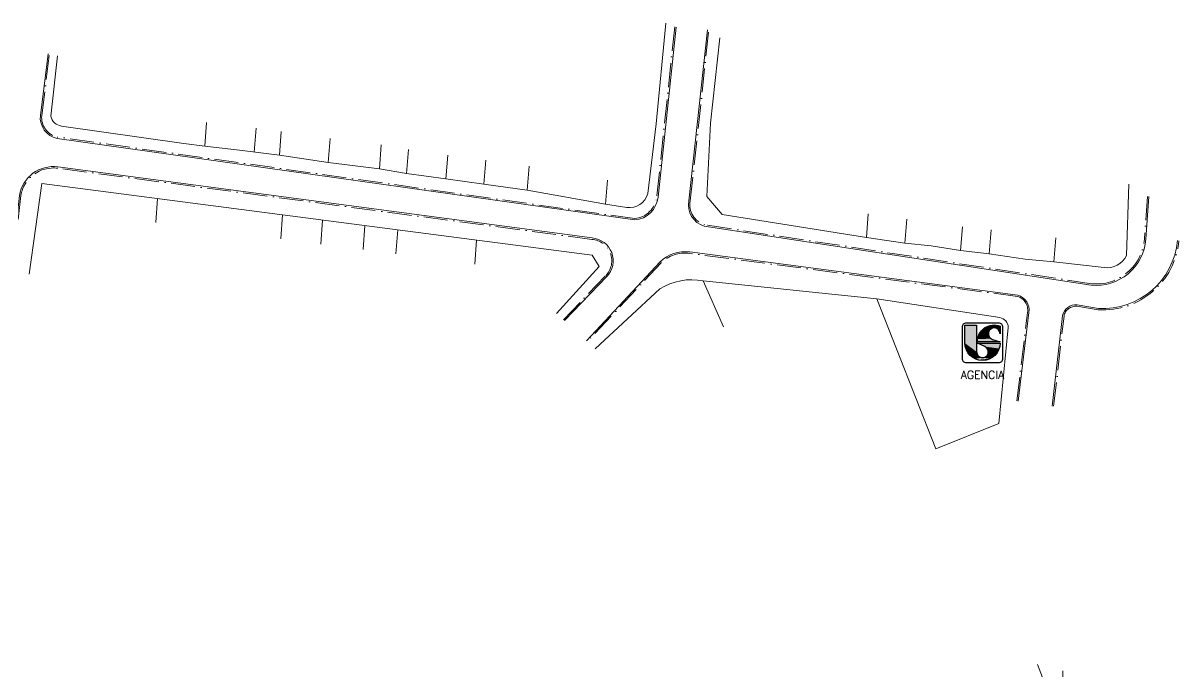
# Model space of a CAD drawing. Header units: metres. Extents: x 359101 to 360669, y 7352318 to 7353133.
# Drawn here: x 359481.7 to 359770.5, y 7352861.4 to 7353023.4 of the extents above; entities that cross this region are included whole.
import ezdxf
from ezdxf.enums import TextEntityAlignment as Align

# ---------------------------------------------------------------- set-up
doc = ezdxf.new("R2010")
doc.units = ezdxf.units.M
doc.header["$LTSCALE"] = 2.5
doc.linetypes.add('AVT-LIN-GUIA DE RUA', pattern=[1.44, 0.96, -0.24, 0, -0.24])
doc.layers.add('ATRIBUTO', color=7, linetype='Continuous')
doc.layers.add('SIMBOLOS', color=2, linetype='Continuous')
for name, color, linetype, lineweight, true_color in [('AVT-LT-URB-DIVISA TERRENO OU AL PREDIAL', 251, 'Continuous', 13, 0x5c5c5c), ('AVT-LT-VIA-GUIA', 8, 'AVT-LIN-GUIA DE RUA', 15, 0x6e6e6e), ('AVT-LT-VIA-SARJETA', 253, 'Continuous', 0, 0xa6a6a6)]:
    doc.layers.add(name, color=color, linetype=linetype, lineweight=lineweight, true_color=true_color)
doc.styles.add('SABESP', font='ROMANS.shx', dxfattribs={"height": 2})

# ---------------------------------------------------------------- blocks, each defined once
blk = doc.blocks.new('*U64')
at = {"layer": 'SIMBOLOS', "color": 150, "linetype": 'Continuous'}
for points in [[(-4.38, -0.07), (-1.46, 4.45), (-4.38, 4.45)], [(-1.46, 4.45), (-4.38, -0.07), (-1.46, -2.26)], [(0.01, 3.28), (-0.43, 2.78), (1.68, 3.03)], [(1.68, 3.03), (-0.43, 2.78), (1.52, 2.68)], [(0.53, 3.7), (0.01, 3.28), (2.57, 3.68)], [(2.57, 3.68), (0.01, 3.28), (2.22, 3.54)], [(2.22, 3.54), (0.01, 3.28), (1.91, 3.32)], [(1.91, 3.32), (0.01, 3.28), (1.68, 3.03)], [(1.11, 4.04), (0.53, 3.7), (2.94, 3.72)], [(2.94, 3.72), (0.53, 3.7), (2.57, 3.68)], [(1.74, 4.28), (1.11, 4.04), (4.38, 4.19)], [(4.38, 4.19), (1.11, 4.04), (2.94, 3.72)], [(2.4, 4.42), (1.74, 4.28), (3.73, 4.37)], [(3.73, 4.37), (1.74, 4.28), (4.38, 4.19)], [(3.07, 4.45), (2.4, 4.42), (3.73, 4.37)], [(4.38, 4.19), (2.94, 3.72), (3.32, 3.67)], [(4.38, 4.19), (3.32, 3.67), (3.66, 3.52)], [(4.38, 4.19), (3.66, 3.52), (3.96, 3.29)], [(4.38, 4.19), (3.96, 3.29), (4.19, 2.99)], [(4.38, 4.19), (4.19, 2.99), (4.33, 2.64)], [(4.38, 4.19), (4.33, 2.64), (4.38, 2.26)], [(-1.21, 0.94), (-1.27, 0.27), (2.48, 0.87)], [(2.48, 0.87), (-1.27, 0.27), (4.38, 0.27)], [(-1.05, 1.59), (-1.21, 0.94), (1.63, 1.58)], [(1.63, 1.58), (-1.21, 0.94), (1.85, 1.27)], [(1.85, 1.27), (-1.21, 0.94), (2.14, 1.03)], [(2.14, 1.03), (-1.21, 0.94), (2.48, 0.87)], [(-0.79, 2.21), (-1.05, 1.59), (1.5, 1.93)], [(1.5, 1.93), (-1.05, 1.59), (1.63, 1.58)], [(-0.43, 2.78), (-0.79, 2.21), (1.52, 2.68)], [(1.52, 2.68), (-0.79, 2.21), (1.46, 2.31)], [(1.46, 2.31), (-0.79, 2.21), (1.5, 1.93)], [(-4.38, -0.07), (-4.33, -0.76), (-1.46, -2.26)], [(-4.33, -0.76), (-4.17, -1.43), (-1.46, -2.26)], [(-4.17, -1.43), (-3.9, -2.06), (-1.46, -2.26)], [(-3.9, -2.06), (-3.54, -2.65), (-1.46, -2.26)], [(-1.46, -2.26), (-3.54, -2.65), (-1.41, -2.65)], [(-3.54, -2.65), (-3.1, -3.17), (-1.41, -2.65)], [(-1.41, -2.65), (-3.1, -3.17), (-1.26, -3.01)], [(4.33, -0.76), (4.38, -0.07), (-1.27, -0.07)], [(-1.27, -0.07), (0.61, -0.94), (4.33, -0.76)], [(4.33, -0.76), (0.61, -0.94), (4.17, -1.43)], [(0.61, -0.94), (0.94, -1.15), (4.17, -1.43)], [(0.94, -1.15), (1.2, -1.43), (4.17, -1.43)], [(1.2, -1.43), (1.38, -1.78), (3.9, -2.06)], [(4.17, -1.43), (1.2, -1.43), (3.9, -2.06)], [(1.43, -2.55), (1.3, -2.92), (3.54, -2.65)], [(3.54, -2.65), (1.3, -2.92), (3.1, -3.17)], [(1.38, -1.78), (1.46, -2.16), (3.9, -2.06)], [(1.46, -2.16), (1.43, -2.55), (3.54, -2.65)], [(3.9, -2.06), (1.46, -2.16), (3.54, -2.65)], [(-1.26, -3.01), (-3.1, -3.17), (-1.01, -3.31)], [(-3.1, -3.17), (-2.57, -3.62), (-1.01, -3.31)], [(-1.01, -3.31), (-2.57, -3.62), (-0.7, -3.54)], [(-0.7, -3.54), (-2.57, -3.62), (-0.34, -3.68)], [(-2.57, -3.62), (-1.99, -3.98), (-0.34, -3.68)], [(-0.34, -3.68), (-1.99, -3.98), (0.05, -3.72)], [(0.05, -3.72), (-1.99, -3.98), (1.99, -3.98)], [(-1.99, -3.98), (-1.35, -4.24), (1.99, -3.98)], [(1.99, -3.98), (-1.35, -4.24), (1.35, -4.24)], [(-1.35, -4.24), (-0.69, -4.4), (1.35, -4.24)], [(1.35, -4.24), (-0.69, -4.4), (0.69, -4.4)], [(-0.69, -4.4), (0, -4.45), (0.69, -4.4)], [(0.43, -3.66), (0.05, -3.72), (1.99, -3.98)], [(0.79, -3.49), (0.43, -3.66), (2.57, -3.62)], [(2.57, -3.62), (0.43, -3.66), (1.99, -3.98)], [(1.08, -3.24), (0.79, -3.49), (2.57, -3.62)], [(1.3, -2.92), (1.08, -3.24), (3.1, -3.17)], [(3.1, -3.17), (1.08, -3.24), (2.57, -3.62)]]:
    blk.add_solid(points, dxfattribs=at)
blk = doc.blocks.new('SBC056')
at = {"layer": 'SIMBOLOS', "color": 150}
for points in [[(-4, 5), (4, 5, -0.414214), (5, 4), (5, -4, -0.414214), (4, -5), (-4, -5, -0.414214), (-5, -4), (-5, 4, -0.414214)], [(-4.38, 4.45), (-1.46, 4.45), (-1.46, -2.26, 1.827962), (0.61, -0.94), (-1.27, -0.07), (4.38, -0.07, -1), (-4.38, -0.07)], [(4.38, 2.26, 1.970818), (2.48, 0.87), (4.38, 0.27), (-1.27, 0.27, -0.522877), (4.38, 4.19)]]:
    blk.add_lwpolyline(points, format="xyb", close=True, dxfattribs=at)
at = {"layer": 'SIMBOLOS', "color": 150, "linetype": 'Continuous'}
blk.add_blockref('*U64', (0, 0), dxfattribs=at)
at = {"layer": 'ATRIBUTO', "style": 'SABESP', "flags": 1}
blk.add_attdef('CODIGO', text='', height=1, dxfattribs=at).set_placement((0, 0), align=Align.MIDDLE)
at = {"layer": 'SIMBOLOS', "color": 150, "style": 'SABESP'}
blk.add_text('AGENCIA', height=2, dxfattribs=at).set_placement((0, -8), align=Align.MIDDLE_CENTER)
blk.add_attdef('NOME', text='', height=2, dxfattribs=at).set_placement((0, -12), align=Align.MIDDLE)

msp = doc.modelspace()

# ---------------------------------------------------------------- linework, layer by layer
at = {"layer": 'AVT-LT-URB-DIVISA TERRENO OU AL PREDIAL', "flags": 128}
for points in [[(359490.3, 7353015.28), (359488.63, 7353000.19, 0.325872), (359491.26, 7352997.7), (359521.84, 7352993.37), (359527.07, 7352992.64), (359535.77, 7352991.68), (359545.73, 7352990.4), (359557.95, 7352988.58), (359570.71, 7352987.01), (359577.52, 7352985.88), (359587.32, 7352984.48), (359596.82, 7352983.18), (359607.65, 7352981.72), (359627.2, 7352978.2), (359632.53, 7352977.4, 0.385873), (359637.76, 7352980.86), (359639.84, 7352998.28), (359642.32, 7353023.41)], [(359655.81, 7353019.72), (359653.47, 7352998.45), (359652.57, 7352980.15), (359656.36, 7352975.6), (359692.41, 7352969.84), (359702.02, 7352968.49), (359708.56, 7352967.77), (359715.95, 7352966.58), (359723.07, 7352965.78), (359732.11, 7352964.49), (359739.24, 7352963.79), (359751.8, 7352962.37, 0.318974), (359757.4, 7352965.34), (359758.01, 7352983.18)], [(359694.98, 7352954.57), (359651.6, 7352959.05, 0.189228), (359640.79, 7352957.03), (359624.65, 7352942.05)], [(359694.98, 7352954.57), (359725.73, 7352949.85, -0.365738), (359727.87, 7352947.4), (359725.47, 7352923.41), (359709.76, 7352917.05)]]:
    msp.add_lwpolyline(points, format="xyb", dxfattribs=at)
at = {"layer": 'AVT-LT-URB-DIVISA TERRENO OU AL PREDIAL', "ltscale": 2.5}
for points in [[(359527.07, 7352992.64), (359527.54, 7352998.62)], [(359539.45, 7352991.2), (359539.93, 7352997.18)], [(359545.73, 7352990.4), (359546.21, 7352996.38)], [(359557.95, 7352988.58), (359558.43, 7352994.56)], [(359570.71, 7352987.01), (359571.18, 7352993)], [(359577.52, 7352985.88), (359577.99, 7352991.86)], [(359587.32, 7352984.48), (359587.79, 7352990.47)], [(359596.82, 7352983.18), (359597.3, 7352989.17)], [(359607.65, 7352981.72), (359608.12, 7352987.7)], [(359627.2, 7352978.2), (359627.68, 7352984.18)], [(359515.28, 7352979.6), (359514.85, 7352973.61)], [(359546.52, 7352975.53), (359546.09, 7352969.55)], [(359692.41, 7352969.84), (359692.89, 7352975.82)], [(359556.51, 7352974.23), (359556.08, 7352968.24)], [(359567.09, 7352972.85), (359566.67, 7352966.87)], [(359575.29, 7352971.79), (359574.86, 7352965.8)], [(359702.02, 7352968.49), (359702.49, 7352974.47)], [(359715.95, 7352966.58), (359716.43, 7352972.57)], [(359723.07, 7352965.78), (359723.55, 7352971.76)], [(359594.98, 7352969.22), (359594.56, 7352963.24)], [(359739.24, 7352963.79), (359739.71, 7352969.78)]]:
    msp.add_lwpolyline(points, dxfattribs=at)
at = {"layer": 'AVT-LT-URB-DIVISA TERRENO OU AL PREDIAL', "flags": 128}
for points in [[(359614.98, 7352950.91), (359625.61, 7352962.65), (359623.92, 7352965.46), (359486.38, 7352983.36), (359483.17, 7352960.72)], [(359651.6, 7352959.05), (359656.71, 7352947.57)], [(359694.98, 7352954.57), (359709.76, 7352917.05)], [(359737.64, 7352856.7), (359735.16, 7352863.24)], [(359741.59, 7352858.19), (359741.53, 7352861.66)]]:
    msp.add_lwpolyline(points, dxfattribs=at)
at = {"layer": 'AVT-LT-VIA-GUIA', "ltscale": 2.5}
for points in [[(359644.51, 7353022.45), (359640.02, 7352980.02, -0.356741), (359634.53, 7352974.59), (359490.23, 7352994.97, -0.383712), (359486.35, 7353000.32), (359488.26, 7353015.69)], [(359762.63, 7352980.15), (359761.89, 7352969.47, -0.420554), (359748.63, 7352958.31), (359651.97, 7352973.05, -0.383282), (359648.37, 7352979.01), (359653.04, 7353021.71)], [(359616.69, 7352949.34), (359627.28, 7352960.33, 0.634985), (359623.82, 7352969.4), (359490.33, 7352987.17, 0.405792), (359481.14, 7352980.35), (359478.98, 7352961.03)], [(359739.2, 7352927.72), (359741.79, 7352950.24, -0.385404), (359745.03, 7352952.7), (359750.36, 7352951.83, 0.406305), (359770.49, 7352969.07, -4.551372)], [(359730, 7352929.03), (359732.69, 7352951.16, 0.371672), (359730.19, 7352955.14), (359648.23, 7352965.91, 0.228647), (359641.09, 7352963.55), (359622.69, 7352943.85)]]:
    msp.add_lwpolyline(points, format="xyb", dxfattribs=at)
at = {"layer": 'AVT-LT-VIA-SARJETA', "ltscale": 2.5}
for points in [[(359644.86, 7353022.42), (359640.37, 7352979.98, -0.358572), (359634.52, 7352974.24), (359490.17, 7352994.62, -0.384566), (359486, 7353000.36), (359487.91, 7353015.74)], [(359762.98, 7352980.12), (359762.24, 7352969.44, -0.420808), (359748.59, 7352957.97), (359651.89, 7352972.71, -0.383872), (359648.03, 7352979.06), (359652.69, 7353021.75)], [(359616.94, 7352949.1), (359627.53, 7352960.09, 0.634357), (359623.86, 7352969.75), (359490.38, 7352987.51, 0.406091), (359480.8, 7352980.39), (359478.63, 7352961.06)], [(359738.85, 7352927.76), (359741.44, 7352950.29, -0.387667), (359745.08, 7352953.05), (359750.4, 7352952.17, 0.406033), (359770.15, 7352969.1, 0.406033)], [(359730.35, 7352928.99), (359733.03, 7352951.12, 0.373455), (359730.26, 7352955.48), (359648.27, 7352966.25, 0.228911), (359640.84, 7352963.79), (359622.43, 7352944.09)]]:
    msp.add_lwpolyline(points, format="xyb", dxfattribs=at)

# ---------------------------------------------------------------- block references
at = {"layer": 'SIMBOLOS'}
msp.add_blockref('SBC056', (359721.42, 7352943.56), dxfattribs=at)

doc.saveas('drawing.dxf')
